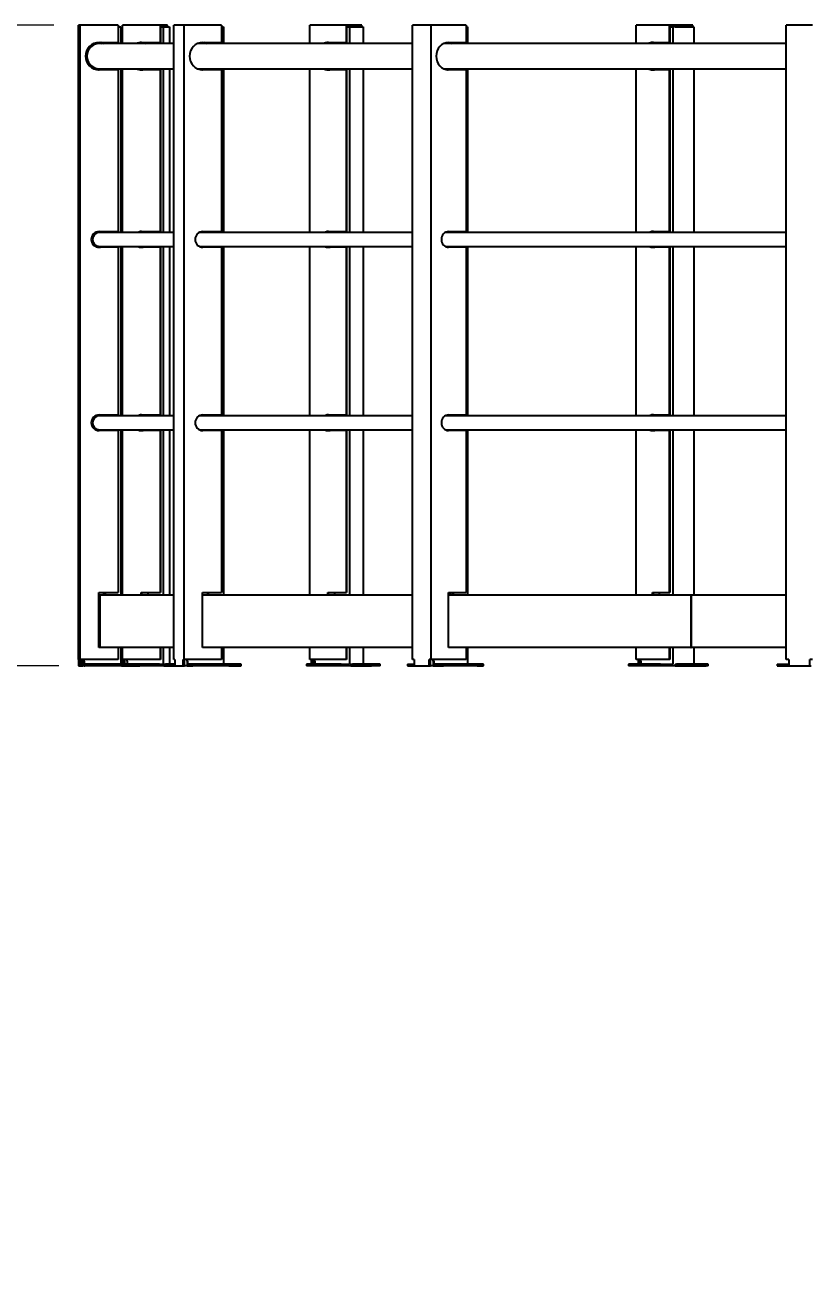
# Model space of a CAD drawing. Header units: millimetres. Extents: x 0 to 59400, y 0 to 42000.
# Drawn here: x 3836 to 5334, y 37360 to 39770 of the extents above; entities that cross this region are included whole.
import ezdxf

# ---------------------------------------------------------------- set-up
doc = ezdxf.new("R2010")
doc.units = ezdxf.units.MM
doc.header["$LTSCALE"] = 100
doc.layers.add('Dimension', color=7, linetype='Continuous', lineweight=18)
doc.layers.add('Visible', color=7, linetype='Continuous', lineweight=25)
doc.styles.add('Title', font='arial.ttf')
doc.dimstyles.new('Default - Method 2b', dxfattribs={"dimscale": 100, "dimtxt": 3, "dimasz": 2.5, "dimexe": 3, "dimexo": 0.5, "dimgap": 0.7, "dimtad": 0, "dimtoh": 1, "dimdec": 1, "dimrnd": 1e-08, "dimtxsty": 'Title', "dimcen": 0.09, "dimdle": 10, "dimclrd": 256, "dimclre": 256, "dimclrt": 7, "dimadec": 0, "dimazin": 2, "dimtfac": 0.833333, "dimtdec": 1, "dimtmove": 0, "dimatfit": 3, "dimfxl": 1, "dimtolj": 1, "dimlwd": -1, "dimlwe": -1, "dimarcsym": 0})

# ---------------------------------------------------------------- blocks, each defined once
blk = doc.blocks.new('*D29')
at = {"layer": 'Defpoints', "color": 0, "transparency": 16777216}
for p in [(3940.4, 39770.4), (3518.9, 38547.4), (3949.8, 38547.4)]:
    blk.add_point(p, dxfattribs=at)
at = {"layer": 'Dimension', "transparency": 16777216}
for p, q in [((3890.4, 39770.4), (3218.9, 39770.4)), ((3518.9, 39520.4), (3518.9, 38797.4)), ((3899.8, 38547.4), (3218.9, 38547.4)), ((3518.9, 38547.4), (3518.9, 38297.4))]:
    blk.add_line(p, q, dxfattribs=at)
for points in [[(3477.3, 39520.4), (3560.6, 39520.4), (3518.9, 39770.4)], [(3477.3, 38797.4), (3560.6, 38797.4), (3518.9, 38547.4)]]:
    blk.add_solid(points, dxfattribs=at)
at = {"layer": 'Dimension', "color": 7, "transparency": 16777216, "insert": (3672.2, 37359.7), "char_height": 300, "attachment_point": 7, "rotation": 90, "style": 'Title'}
blk.add_mtext('\\A1;1223', dxfattribs=at)

msp = doc.modelspace()

# ---------------------------------------------------------------- linework, layer by layer
at = {"layer": 'Visible'}
for p, q in [((3940.41, 39770.38), (3937.38, 39770.38)), ((3937.38, 38559.38), (3937.38, 39770.38)), ((4013.37, 39770.38), (3940.41, 39770.38)), ((3940.41, 38559.38), (3940.41, 39770.38)), ((4013.37, 39770.38), (4013.37, 39737.38)), ((4013.37, 39767.38), (4018.2, 39767.38)), ((4018.2, 39767.38), (4018.2, 39735.53)), ((4093.62, 39770.38), (4021.46, 39770.38)), ((4021.46, 39735.53), (4021.46, 39770.38)), ((4107.28, 39770.38), (4093.62, 39770.38)), ((4093.62, 39770.38), (4093.62, 39737.38)), ((4094.07, 39767.38), (4094.07, 39737.38)), ((4094.38, 39767.38), (4094.07, 39767.38)), ((4094.38, 39767.38), (4099.32, 39767.38)), ((4099.32, 39767.38), (4099.32, 39735.53)), ((4100.69, 39767.38), (4099.32, 39767.38)), ((4100.69, 39767.38), (4110.1, 39767.38)), ((4107.28, 39767.38), (4107.28, 39770.38)), ((4110.1, 39767.38), (4111.46, 39767.38)), ((4111.46, 39767.38), (4111.46, 39735.53)), ((4139.04, 39770.38), (4119.43, 39770.38)), ((4119.43, 38559.38), (4119.43, 39770.38)), ((4210.29, 39770.38), (4139.04, 39770.38)), ((4139.04, 38559.38), (4139.04, 39770.38)), ((4210.29, 39770.38), (4210.29, 39737.38)), ((4210.29, 39767.38), (4214.08, 39767.38)), ((4214.08, 39767.38), (4214.08, 39735.53)), ((4448.27, 39770.38), (4379.41, 39770.38)), ((4379.41, 39735.53), (4379.41, 39770.38)), ((4478.15, 39770.38), (4448.27, 39770.38)), ((4448.27, 39770.38), (4448.27, 39737.38)), ((4449.26, 39767.38), (4449.26, 39737.38)), ((4449.93, 39767.38), (4449.26, 39767.38)), ((4449.93, 39767.38), (4454.64, 39767.38)), ((4454.64, 39767.38), (4454.64, 39735.53)), ((4457.63, 39767.38), (4454.64, 39767.38)), ((4457.63, 39767.38), (4478.22, 39767.38)), ((4478.15, 39767.38), (4478.15, 39770.38)), ((4478.22, 39767.38), (4481.2, 39767.38)), ((4481.2, 39767.38), (4481.2, 39735.53)), ((4610.51, 39770.38), (4574.99, 39770.38)), ((4574.99, 38559.38), (4574.99, 39770.38)), ((4677.58, 39770.38), (4610.51, 39770.38)), ((4610.51, 38559.38), (4610.51, 39770.38)), ((4677.58, 39770.38), (4677.58, 39737.38)), ((4677.58, 39767.38), (4680.2, 39767.38)), ((4680.2, 39767.38), (4680.2, 39735.53)), ((5065.08, 39770.38), (5001.89, 39770.38)), ((5001.89, 39735.53), (5001.89, 39770.38)), ((5110.15, 39770.38), (5065.08, 39770.38)), ((5065.08, 39770.38), (5065.08, 39737.38)), ((5066.58, 39767.38), (5066.58, 39737.38)), ((5067.58, 39767.38), (5066.58, 39767.38)), ((5067.58, 39767.38), (5071.91, 39767.38)), ((5071.91, 39767.38), (5071.91, 39735.53)), ((5076.42, 39767.38), (5071.91, 39767.38)), ((5076.42, 39767.38), (5107.46, 39767.38)), ((5107.46, 39767.38), (5111.97, 39767.38)), ((5110.15, 39767.38), (5110.15, 39770.38)), ((5111.97, 39767.38), (5111.97, 39735.53)), ((5338.53, 39770.38), (5288.33, 39770.38)), ((5288.33, 38559.38), (5288.33, 39770.38)), ((3977.34, 39735.53), (3970.8, 39735.53)), ((3976.89, 39737.38), (4013.37, 39737.38)), ((3977.63, 39735.53), (3977.34, 39735.53)), ((4119.43, 39735.53), (3977.63, 39735.53)), ((3982.2, 39735.53), (3978.99, 39737.38)), ((3979.09, 39737.38), (3982.3, 39735.53)), ((3984.79, 39735.53), (3981.58, 39737.38)), ((3981.68, 39737.38), (3984.89, 39735.53)), ((4057.54, 39737.38), (4093.62, 39737.38)), ((4063.21, 39737.38), (4066.38, 39735.53)), ((4093.62, 39737.38), (4094.07, 39737.38)), ((4574.99, 39735.53), (4165.26, 39735.53)), ((4174.66, 39737.38), (4210.29, 39737.38)), ((4180.9, 39735.53), (4177.77, 39737.38)), ((4178.42, 39737.38), (4181.55, 39735.53)), ((4411.12, 39737.08), (4411.12, 39735.53)), ((4413.84, 39737.38), (4448.27, 39737.38)), ((4420.18, 39737.38), (4423.21, 39735.53)), ((4448.27, 39737.38), (4449.26, 39737.38)), ((5288.33, 39735.53), (4635.19, 39735.53)), ((4644.04, 39737.38), (4677.58, 39737.38)), ((4648.39, 39735.53), (4645.45, 39737.38)), ((4646.63, 39737.38), (4649.58, 39735.53)), ((4647.06, 39735.53), (4647.06, 39736.37)), ((5033.49, 39737.38), (5065.08, 39737.38)), ((5040.29, 39737.38), (5043.06, 39735.53)), ((5065.08, 39737.38), (5066.58, 39737.38)), ((3970.8, 39687.23), (3977.34, 39687.23)), ((4013.37, 39685.38), (3976.89, 39685.38)), ((3977.34, 39687.23), (3977.63, 39687.23)), ((3977.63, 39687.23), (4119.43, 39687.23)), ((4013.37, 39685.38), (4013.37, 39376.38)), ((4018.2, 39687.23), (4018.2, 39374.83)), ((4021.46, 39374.83), (4021.46, 39687.23)), ((4093.62, 39685.38), (4057.54, 39685.38)), ((4093.62, 39685.38), (4093.62, 39376.38)), ((4094.07, 39685.38), (4093.62, 39685.38)), ((4094.07, 39685.38), (4094.07, 39376.38)), ((4099.32, 39687.23), (4099.32, 39374.83)), ((4111.46, 39687.23), (4111.46, 39374.83)), ((4165.26, 39687.23), (4574.99, 39687.23)), ((4210.29, 39685.38), (4174.66, 39685.38)), ((4210.29, 39685.38), (4210.29, 39376.38)), ((4214.08, 39687.23), (4214.08, 39374.83)), ((4379.41, 39374.83), (4379.41, 39687.23)), ((4411.12, 39687.23), (4411.12, 39685.68)), ((4448.27, 39685.38), (4413.84, 39685.38)), ((4414.18, 39687.23), (4414.18, 39685.39)), ((4448.27, 39685.38), (4448.27, 39376.38)), ((4449.26, 39685.38), (4448.27, 39685.38)), ((4449.26, 39685.38), (4449.26, 39376.38)), ((4454.64, 39687.23), (4454.64, 39374.83)), ((4481.2, 39687.23), (4481.2, 39374.83)), ((4635.19, 39687.23), (5288.33, 39687.23)), ((4677.58, 39685.38), (4644.04, 39685.38)), ((4647.06, 39686.88), (4647.06, 39687.23)), ((4677.58, 39685.38), (4677.58, 39376.38)), ((4680.2, 39687.23), (4680.2, 39374.83)), ((5001.89, 39374.83), (5001.89, 39687.23)), ((5065.08, 39685.38), (5033.49, 39685.38)), ((5065.08, 39685.38), (5065.08, 39376.38)), ((5066.58, 39685.38), (5065.08, 39685.38)), ((5066.58, 39685.38), (5066.58, 39376.38)), ((5071.91, 39687.23), (5071.91, 39374.83)), ((5111.97, 39687.23), (5111.97, 39374.83)), ((3977.34, 39374.83), (3970.8, 39374.83)), ((3978.73, 39374.83), (3976.08, 39376.36)), ((3976.18, 39376.36), (3978.83, 39374.83)), ((3976.89, 39376.38), (4013.37, 39376.38)), ((3977.63, 39374.83), (3977.34, 39374.83)), ((4119.43, 39374.83), (3977.63, 39374.83)), ((3981.32, 39374.83), (3978.64, 39376.38)), ((3978.74, 39376.38), (3981.42, 39374.83)), ((4057.54, 39376.38), (4093.62, 39376.38)), ((4060.3, 39376.38), (4062.95, 39374.83)), ((4093.62, 39376.38), (4094.07, 39376.38)), ((4574.99, 39374.83), (4168.18, 39374.83)), ((4174.66, 39376.38), (4210.29, 39376.38)), ((4177.51, 39374.83), (4174.89, 39376.38)), ((4175.55, 39376.38), (4178.17, 39374.83)), ((4411.12, 39375.85), (4411.12, 39374.83)), ((4413.84, 39376.38), (4448.27, 39376.38)), ((4417.4, 39376.38), (4419.94, 39374.83)), ((4448.27, 39376.38), (4449.26, 39376.38)), ((5288.33, 39374.83), (4637.94, 39374.83)), ((4645.21, 39374.83), (4642.83, 39376.32)), ((4643.93, 39376.38), (4646.39, 39374.83)), ((4644.04, 39376.38), (4677.58, 39376.38)), ((5033.49, 39376.38), (5065.08, 39376.38)), ((5037.74, 39376.38), (5040.06, 39374.83)), ((5065.08, 39376.38), (5066.58, 39376.38)), ((3970.8, 39347.93), (3977.34, 39347.93)), ((4013.37, 39346.38), (3976.89, 39346.38)), ((3977.34, 39347.93), (3977.63, 39347.93)), ((3977.63, 39347.93), (4119.43, 39347.93)), ((4013.37, 39346.38), (4013.37, 39026.38)), ((4018.2, 39347.93), (4018.2, 39024.83)), ((4021.46, 39024.83), (4021.46, 39347.93)), ((4093.62, 39346.38), (4057.54, 39346.38)), ((4093.62, 39346.38), (4093.62, 39026.38)), ((4094.07, 39346.38), (4093.62, 39346.38)), ((4094.07, 39346.38), (4094.07, 39026.38)), ((4099.32, 39347.93), (4099.32, 39024.83)), ((4111.46, 39347.93), (4111.46, 39024.83)), ((4168.18, 39347.93), (4574.99, 39347.93)), ((4210.29, 39346.38), (4174.66, 39346.38)), ((4210.29, 39346.38), (4210.29, 39026.38)), ((4214.08, 39347.93), (4214.08, 39024.83)), ((4379.41, 39024.83), (4379.41, 39347.93)), ((4411.12, 39347.93), (4411.12, 39346.9)), ((4448.27, 39346.38), (4413.84, 39346.38)), ((4414.18, 39347.93), (4414.18, 39346.4)), ((4448.27, 39346.38), (4448.27, 39026.38)), ((4449.26, 39346.38), (4448.27, 39346.38)), ((4449.26, 39346.38), (4449.26, 39026.38)), ((4454.64, 39347.93), (4454.64, 39024.83)), ((4481.2, 39347.93), (4481.2, 39024.83)), ((4637.94, 39347.93), (5288.33, 39347.93)), ((4677.58, 39346.38), (4644.04, 39346.38)), ((4677.58, 39346.38), (4677.58, 39026.38)), ((4680.2, 39347.93), (4680.2, 39024.83)), ((5001.89, 39024.83), (5001.89, 39347.93)), ((5065.08, 39346.38), (5033.49, 39346.38)), ((5065.08, 39346.38), (5065.08, 39026.38)), ((5066.58, 39346.38), (5065.08, 39346.38)), ((5066.58, 39346.38), (5066.58, 39026.38)), ((5071.91, 39347.93), (5071.91, 39024.83)), ((5111.97, 39347.93), (5111.97, 39024.83)), ((3977.34, 39024.83), (3970.8, 39024.83)), ((3978.73, 39024.83), (3976.08, 39026.36)), ((3976.18, 39026.36), (3978.83, 39024.83)), ((3976.89, 39026.38), (4013.37, 39026.38)), ((3977.63, 39024.83), (3977.34, 39024.83)), ((4119.43, 39024.83), (3977.63, 39024.83)), ((3981.32, 39024.83), (3978.64, 39026.38)), ((3978.74, 39026.38), (3981.42, 39024.83)), ((4057.54, 39026.38), (4093.62, 39026.38)), ((4060.3, 39026.38), (4062.95, 39024.83)), ((4093.62, 39026.38), (4094.07, 39026.38)), ((4574.99, 39024.83), (4168.18, 39024.83)), ((4174.66, 39026.38), (4210.29, 39026.38)), ((4177.51, 39024.83), (4174.89, 39026.38)), ((4175.55, 39026.38), (4178.17, 39024.83)), ((4411.12, 39025.85), (4411.12, 39024.83)), ((4413.84, 39026.38), (4448.27, 39026.38)), ((4417.4, 39026.38), (4419.94, 39024.83)), ((4448.27, 39026.38), (4449.26, 39026.38)), ((5288.33, 39024.83), (4637.94, 39024.83)), ((4645.21, 39024.83), (4642.83, 39026.32)), ((4643.93, 39026.38), (4646.39, 39024.83)), ((4644.04, 39026.38), (4677.58, 39026.38)), ((5033.49, 39026.38), (5065.08, 39026.38)), ((5037.74, 39026.38), (5040.06, 39024.83)), ((5065.08, 39026.38), (5066.58, 39026.38)), ((3970.8, 38997.93), (3977.34, 38997.93)), ((4013.37, 38996.38), (3976.89, 38996.38)), ((3977.34, 38997.93), (3977.63, 38997.93)), ((3977.63, 38997.93), (4119.43, 38997.93)), ((4013.37, 38996.38), (4013.37, 38687.38)), ((4018.2, 38997.93), (4018.2, 38682.38)), ((4021.46, 38682.38), (4021.46, 38997.93)), ((4093.62, 38996.38), (4057.54, 38996.38)), ((4093.62, 38996.38), (4093.62, 38687.38)), ((4094.07, 38996.38), (4093.62, 38996.38)), ((4094.07, 38996.38), (4094.07, 38687.38)), ((4099.32, 38997.93), (4099.32, 38682.38)), ((4111.46, 38997.93), (4111.46, 38682.38)), ((4168.18, 38997.93), (4574.99, 38997.93)), ((4210.29, 38996.38), (4174.66, 38996.38)), ((4210.29, 38996.38), (4210.29, 38687.38)), ((4214.08, 38997.93), (4214.08, 38682.38)), ((4379.41, 38682.38), (4379.41, 38997.93)), ((4411.12, 38997.93), (4411.12, 38996.9)), ((4448.27, 38996.38), (4413.84, 38996.38)), ((4414.18, 38997.93), (4414.18, 38996.4)), ((4448.27, 38996.38), (4448.27, 38687.38)), ((4449.26, 38996.38), (4448.27, 38996.38)), ((4449.26, 38996.38), (4449.26, 38687.38)), ((4454.64, 38997.93), (4454.64, 38682.38)), ((4481.2, 38997.93), (4481.2, 38682.38)), ((4637.94, 38997.93), (5288.33, 38997.93)), ((4677.58, 38996.38), (4644.04, 38996.38)), ((4677.58, 38996.38), (4677.58, 38687.38)), ((4680.2, 38997.93), (4680.2, 38682.38)), ((5001.89, 38682.38), (5001.89, 38997.93)), ((5065.08, 38996.38), (5033.49, 38996.38)), ((5065.08, 38996.38), (5065.08, 38687.38)), ((5066.58, 38996.38), (5065.08, 38996.38)), ((5066.58, 38996.38), (5066.58, 38687.38)), ((5071.91, 38997.93), (5071.91, 38682.38)), ((5111.97, 38997.93), (5111.97, 38682.38)), ((3976.39, 38582.38), (3976.39, 38687.38)), ((3976.39, 38687.38), (4013.37, 38687.38)), ((3978.08, 38682.38), (3976.39, 38682.38)), ((3978.08, 38682.38), (3978.08, 38582.38)), ((3978.13, 38682.38), (3978.08, 38682.38)), ((3978.13, 38682.38), (3978.13, 38582.38)), ((4119.43, 38682.38), (3978.13, 38682.38)), ((3985.52, 38682.38), (3985.52, 38687.38)), ((3985.62, 38687.38), (3985.62, 38682.38)), ((3988.11, 38682.38), (3988.11, 38687.38)), ((3988.21, 38687.38), (3988.21, 38682.38)), ((4057.05, 38682.38), (4057.05, 38687.38)), ((4057.05, 38687.38), (4093.62, 38687.38)), ((4057.5, 38687.38), (4057.5, 38682.38)), ((4069.67, 38687.38), (4069.67, 38682.38)), ((4093.62, 38687.38), (4094.07, 38687.38)), ((4174.18, 38582.38), (4174.18, 38687.38)), ((4174.18, 38687.38), (4210.29, 38687.38)), ((4574.99, 38682.38), (4174.18, 38682.38)), ((4184.14, 38682.38), (4184.14, 38687.38)), ((4184.8, 38687.38), (4184.8, 38682.38)), ((4413.37, 38682.38), (4413.37, 38687.38)), ((4413.37, 38687.38), (4448.27, 38687.38)), ((4414.36, 38687.38), (4414.36, 38682.38)), ((4426.35, 38687.38), (4426.35, 38682.38)), ((4448.27, 38687.38), (4449.26, 38687.38)), ((4643.58, 38582.38), (4643.58, 38687.38)), ((4643.58, 38687.38), (4677.58, 38687.38)), ((5106.39, 38682.38), (4643.58, 38682.38)), ((4647.06, 38682.38), (4647.06, 38687.38)), ((4651.45, 38682.38), (4651.45, 38687.38)), ((4652.64, 38687.38), (4652.64, 38682.38)), ((5033.05, 38682.38), (5033.05, 38687.38)), ((5033.05, 38687.38), (5065.08, 38687.38)), ((5034.56, 38687.38), (5034.56, 38682.38)), ((5045.94, 38687.38), (5045.94, 38682.38)), ((5065.08, 38687.38), (5066.58, 38687.38)), ((5106.39, 38682.38), (5106.39, 38582.38)), ((5107.04, 38682.38), (5106.39, 38682.38)), ((5107.04, 38682.38), (5107.04, 38582.38)), ((5288.33, 38682.38), (5107.04, 38682.38)), ((3977.51, 38582.38), (3976.39, 38582.38)), ((3978.08, 38582.38), (3977.51, 38582.38)), ((3978.08, 38582.38), (3978.13, 38582.38)), ((4119.43, 38582.38), (3978.13, 38582.38)), ((4013.37, 38582.38), (4013.37, 38559.38)), ((4018.2, 38582.38), (4018.2, 38550.38)), ((4021.46, 38559.38), (4021.46, 38582.38)), ((4093.62, 38582.38), (4093.62, 38559.38)), ((4094.07, 38582.38), (4094.07, 38559.38)), ((4099.32, 38582.38), (4099.32, 38550.38)), ((4111.46, 38582.38), (4111.46, 38550.39)), ((4175.27, 38582.38), (4174.18, 38582.38)), ((4574.99, 38582.38), (4175.27, 38582.38)), ((4210.29, 38582.38), (4210.29, 38559.38)), ((4214.08, 38582.38), (4214.08, 38550.38)), ((4379.41, 38559.38), (4379.41, 38582.38)), ((4448.27, 38582.38), (4448.27, 38559.38)), ((4449.26, 38582.38), (4449.26, 38559.38)), ((4454.64, 38582.38), (4454.64, 38550.38)), ((4481.2, 38582.38), (4481.2, 38550.39)), ((4644.62, 38582.38), (4643.58, 38582.38)), ((5106.39, 38582.38), (4644.62, 38582.38)), ((4677.58, 38582.38), (4677.58, 38559.38)), ((4680.2, 38582.38), (4680.2, 38550.38)), ((5001.89, 38559.38), (5001.89, 38582.38)), ((5065.08, 38582.38), (5065.08, 38559.38)), ((5066.58, 38582.38), (5066.58, 38559.38)), ((5071.91, 38582.38), (5071.91, 38550.38)), ((5106.39, 38582.38), (5107.04, 38582.38)), ((5288.33, 38582.38), (5107.04, 38582.38)), ((5111.97, 38582.38), (5111.97, 38550.39)), ((3937.68, 38559.38), (3937.38, 38559.38)), ((3937.68, 38559.38), (3937.68, 38547.38)), ((3937.68, 38547.38), (3940.11, 38547.38)), ((3940.41, 38559.38), (3940.11, 38559.38)), ((3940.11, 38547.38), (3940.11, 38559.38)), ((3940.11, 38547.38), (3943.11, 38547.38)), ((3949.4, 38559.38), (3940.41, 38559.38)), ((3943.11, 38547.38), (3943.11, 38559.38)), ((3943.96, 38550.38), (3945.34, 38550.38)), ((3943.96, 38550.38), (3943.96, 38547.38)), ((3943.96, 38547.38), (3945.34, 38547.38)), ((3945.34, 38550.38), (3945.55, 38550.38)), ((3945.34, 38547.38), (3945.65, 38547.38)), ((3945.55, 38559.38), (3945.55, 38556.38)), ((3945.55, 38556.38), (3945.55, 38550.38)), ((3945.65, 38556.38), (3945.65, 38559.38)), ((3945.65, 38556.38), (3945.65, 38547.38)), ((3948.14, 38547.38), (3945.65, 38547.38)), ((3948.14, 38556.38), (3948.14, 38559.38)), ((3948.14, 38556.38), (3948.14, 38547.38)), ((3948.14, 38547.38), (3948.44, 38547.38)), ((3948.24, 38556.38), (3948.24, 38559.38)), ((3948.24, 38556.38), (3948.24, 38550.38)), ((3948.24, 38550.38), (3948.44, 38550.38)), ((3949.82, 38550.38), (3948.44, 38550.38)), ((3948.44, 38547.38), (3949.82, 38547.38)), ((4013.37, 38559.38), (3949.4, 38559.38)), ((4019.78, 38550.38), (3949.82, 38550.38)), ((3949.82, 38550.38), (3949.82, 38547.38)), ((4019.78, 38547.38), (3949.82, 38547.38)), ((4018.2, 38550.39), (4020.89, 38550.39)), ((4019.78, 38547.38), (4019.78, 38550.38)), ((4019.78, 38547.39), (4020.89, 38547.39)), ((4054.87, 38550.39), (4020.89, 38550.39)), ((4020.89, 38547.39), (4054.87, 38547.39)), ((4030.36, 38559.38), (4021.46, 38559.38)), ((4022.83, 38550.39), (4022.83, 38559.38)), ((4022.83, 38547.38), (4022.83, 38547.39)), ((4022.83, 38547.38), (4023, 38547.38)), ((4023, 38547.39), (4023, 38547.38)), ((4092.19, 38547.38), (4023, 38547.38)), ((4025.8, 38550.39), (4025.8, 38559.38)), ((4030.13, 38556.38), (4030.13, 38559.38)), ((4030.13, 38556.38), (4030.13, 38550.39)), ((4093.62, 38559.38), (4030.36, 38559.38)), ((4054.87, 38547.39), (4054.87, 38550.39)), ((4092.19, 38550.38), (4054.87, 38550.38)), ((4092.19, 38550.38), (4099.32, 38550.38)), ((4092.19, 38547.38), (4092.19, 38550.38)), ((4100.69, 38547.38), (4092.19, 38547.38)), ((4094.07, 38559.38), (4093.62, 38559.38)), ((4100.69, 38550.39), (4100.69, 38547.39)), ((4100.69, 38550.39), (4103.65, 38550.39)), ((4100.69, 38547.39), (4100.69, 38547.38)), ((4100.69, 38547.39), (4103.65, 38547.39)), ((4107.13, 38547.38), (4100.69, 38547.38)), ((4121.39, 38550.39), (4103.65, 38550.39)), ((4103.65, 38547.39), (4118.09, 38547.39)), ((4107.13, 38547.39), (4107.13, 38547.38)), ((4110.1, 38547.38), (4107.13, 38547.38)), ((4110.1, 38547.39), (4110.1, 38547.38)), ((4110.1, 38547.38), (4118.09, 38547.38)), ((4118.09, 38550.38), (4121.39, 38550.38)), ((4118.09, 38550.38), (4118.09, 38547.38)), ((4118.09, 38547.38), (4121.39, 38547.38)), ((4121.39, 38559.38), (4119.43, 38559.38)), ((4121.39, 38559.38), (4121.39, 38547.38)), ((4121.39, 38547.38), (4137.08, 38547.38)), ((4139.04, 38559.38), (4137.08, 38559.38)), ((4137.08, 38547.38), (4137.08, 38559.38)), ((4137.08, 38547.38), (4140.01, 38547.38)), ((4147.83, 38559.38), (4139.04, 38559.38)), ((4140.01, 38547.38), (4140.01, 38559.38)), ((4145.11, 38547.38), (4140.01, 38547.38)), ((4145.11, 38556.38), (4145.11, 38559.38)), ((4145.11, 38556.38), (4145.11, 38547.38)), ((4145.11, 38547.38), (4147.07, 38547.38)), ((4145.76, 38556.38), (4145.76, 38559.38)), ((4145.76, 38556.38), (4145.76, 38550.38)), ((4145.76, 38550.38), (4147.07, 38550.38)), ((4156, 38550.38), (4147.07, 38550.38)), ((4147.07, 38547.38), (4156, 38547.38)), ((4210.29, 38559.38), (4147.83, 38559.38)), ((4224.32, 38550.38), (4156, 38550.38)), ((4156, 38550.38), (4156, 38547.38)), ((4224.32, 38547.38), (4156, 38547.38)), ((4214.08, 38550.39), (4215.04, 38550.39)), ((4248.23, 38550.39), (4215.04, 38550.39)), ((4224.32, 38547.38), (4224.32, 38550.38)), ((4224.32, 38547.39), (4248.23, 38547.39)), ((4248.23, 38547.39), (4248.23, 38550.39)), ((4439.04, 38550.38), (4373.01, 38550.38)), ((4373.01, 38550.38), (4373.01, 38547.38)), ((4439.04, 38547.38), (4373.01, 38547.38)), ((4387.9, 38559.38), (4379.41, 38559.38)), ((4382.4, 38550.38), (4382.4, 38559.38)), ((4385.23, 38550.38), (4385.23, 38559.38)), ((4448.27, 38559.38), (4387.9, 38559.38)), ((4388.61, 38556.38), (4388.61, 38559.38)), ((4388.61, 38556.38), (4388.61, 38550.38)), ((4439.04, 38550.38), (4454.64, 38550.38)), ((4439.04, 38547.38), (4439.04, 38550.38)), ((4457.63, 38547.38), (4439.04, 38547.38)), ((4449.26, 38559.38), (4448.27, 38559.38)), ((4457.63, 38550.39), (4457.63, 38547.39)), ((4457.63, 38550.39), (4460.46, 38550.39)), ((4457.63, 38547.39), (4457.63, 38547.38)), ((4457.63, 38547.39), (4460.46, 38547.39)), ((4475.39, 38547.38), (4457.63, 38547.38)), ((4492.53, 38550.39), (4460.46, 38550.39)), ((4460.46, 38547.39), (4492.53, 38547.39)), ((4475.39, 38547.39), (4475.39, 38547.38)), ((4478.22, 38547.38), (4475.39, 38547.38)), ((4478.22, 38547.39), (4478.22, 38547.38)), ((4478.22, 38547.38), (4496.81, 38547.38)), ((4513.12, 38550.39), (4492.53, 38550.39)), ((4492.53, 38547.39), (4492.53, 38550.39)), ((4513.12, 38547.39), (4492.53, 38547.39)), ((4496.81, 38547.38), (4496.81, 38547.39)), ((4513.12, 38547.39), (4513.12, 38550.39)), ((4565.76, 38550.38), (4578.54, 38550.38)), ((4565.76, 38550.38), (4565.76, 38547.38)), ((4565.76, 38547.38), (4578.54, 38547.38)), ((4578.54, 38559.38), (4574.99, 38559.38)), ((4578.54, 38559.38), (4578.54, 38547.38)), ((4578.54, 38547.38), (4606.95, 38547.38)), ((4610.51, 38559.38), (4606.95, 38559.38)), ((4606.95, 38547.38), (4606.95, 38559.38)), ((4606.95, 38547.38), (4609.71, 38547.38)), ((4609.71, 38547.38), (4609.71, 38559.38)), ((4614.7, 38547.38), (4609.71, 38547.38)), ((4618.78, 38559.38), (4610.51, 38559.38)), ((4614.7, 38556.38), (4614.7, 38559.38)), ((4614.7, 38556.38), (4614.7, 38547.38)), ((4614.7, 38547.38), (4618.25, 38547.38)), ((4615.88, 38556.38), (4615.88, 38559.38)), ((4615.88, 38556.38), (4615.88, 38550.38)), ((4615.88, 38550.38), (4618.25, 38550.38)), ((4634.43, 38550.38), (4618.25, 38550.38)), ((4618.25, 38547.38), (4634.43, 38547.38)), ((4677.58, 38559.38), (4618.78, 38559.38)), ((4698.75, 38550.38), (4634.43, 38550.38)), ((4634.43, 38550.38), (4634.43, 38547.38)), ((4698.75, 38547.38), (4634.43, 38547.38)), ((4710.65, 38550.39), (4680.2, 38550.39)), ((4698.75, 38547.38), (4698.75, 38550.38)), ((4698.75, 38547.39), (4710.65, 38547.39)), ((4710.65, 38547.39), (4710.65, 38550.39)), ((5048.38, 38550.38), (4987.79, 38550.38)), ((4987.79, 38550.38), (4987.79, 38547.38)), ((5048.38, 38547.38), (4987.79, 38547.38)), ((5009.68, 38559.38), (5001.89, 38559.38)), ((5006.4, 38550.38), (5006.4, 38559.38)), ((5008.99, 38550.38), (5008.99, 38559.38)), ((5065.08, 38559.38), (5009.68, 38559.38)), ((5011.32, 38556.38), (5011.32, 38559.38)), ((5011.32, 38556.38), (5011.32, 38550.38)), ((5048.38, 38550.38), (5071.91, 38550.38)), ((5048.38, 38547.38), (5048.38, 38550.38)), ((5076.42, 38547.38), (5048.38, 38547.38)), ((5066.58, 38559.38), (5065.08, 38559.38)), ((5076.42, 38550.39), (5076.42, 38547.39)), ((5076.42, 38550.39), (5079.02, 38550.39)), ((5076.42, 38547.39), (5076.42, 38547.38)), ((5076.42, 38547.39), (5079.02, 38547.39)), ((5104.87, 38547.38), (5076.42, 38547.38)), ((5108.45, 38550.39), (5079.02, 38550.39)), ((5079.02, 38547.39), (5108.45, 38547.39)), ((5104.87, 38547.39), (5104.87, 38547.38)), ((5107.46, 38547.38), (5104.87, 38547.38)), ((5107.46, 38547.39), (5107.46, 38547.38)), ((5107.46, 38547.38), (5135.5, 38547.38)), ((5139.49, 38550.39), (5108.45, 38550.39)), ((5108.45, 38547.39), (5108.45, 38550.39)), ((5139.49, 38547.39), (5108.45, 38547.39)), ((5135.5, 38547.38), (5135.5, 38547.39)), ((5139.49, 38547.39), (5139.49, 38550.39)), ((5271.55, 38550.38), (5293.35, 38550.38)), ((5271.55, 38550.38), (5271.55, 38547.38)), ((5271.55, 38547.38), (5293.35, 38547.38)), ((5293.35, 38559.38), (5288.33, 38559.38)), ((5293.35, 38559.38), (5293.35, 38547.38)), ((5293.35, 38547.38), (5333.51, 38547.38)), ((5338.53, 38559.38), (5333.51, 38559.38)), ((5333.51, 38547.38), (5333.51, 38559.38)), ((5333.51, 38547.38), (5336, 38547.38))]:
    msp.add_line(p, q, dxfattribs=at)
for centre, radius, start, end in [((3970.8, 39711.38), 24.15, 90, 100.91139), ((3970.8, 39711.38), 24.15, 259.08861, 270), ((3970.8, 39361.38), 13.45, 90, 92.4606), ((3970.8, 39361.38), 13.45, 267.5394, 270), ((3970.8, 39011.38), 13.45, 90, 92.4606), ((3970.8, 39011.38), 13.45, 267.5394, 270)]:
    msp.add_arc(centre, radius, start, end, dxfattribs=at)
for centre, major_axis, ratio, start_param, end_param in [((3976.89, 39711.38), (0, -26), 0.999434, 3.1415927, 6.2831853), ((3977.34, 39711.38), (0, -24.15), 0.9991901, 3.1356931, 6.2890848), ((3977.63, 39711.38), (0, -24.15), 0.9991548, 3.1415927, 6.2831853), ((4057.54, 39711.38), (0, 26), 0.9884127, 0, 0.3795103), ((4058, 39711.38), (0, 26), 0.9884127, 0, 0.3795103), ((4070.75, 39711.38), (0, 26), 0.9884127, 0.2443015, 0.3795103), ((4071.2, 39711.38), (0, 26), 0.9884127, 0.2569734, 0.3795103), ((4174.66, 39711.38), (0, -26), 0.9759685, 3.1415927, 6.2831853), ((4413.84, 39711.38), (0, 26), 0.9432851, 0, 0.3795103), ((4414.83, 39711.38), (0, 26), 0.9432851, 0, 0.3795103), ((4644.04, 39711.38), (0, -26), 0.9188261, 3.1415927, 6.2831853), ((5033.49, 39711.38), (0, 26), 0.8656082, 0, 0.3795103), ((5034.99, 39711.38), (0, 26), 0.8656082, 0, 0.3795103), ((3972.03, 39711.38), (0, -26), 0.999434, 0.0936194, 0.3795103), ((3972.13, 39711.38), (0, -26), 0.999434, 0.0916692, 0.3795103), ((3974.62, 39711.38), (0, -26), 0.999434, 0.0436539, 0.3795103), ((3974.72, 39711.38), (0, -26), 0.999434, 0.0417102, 0.3795103), ((4057.54, 39711.38), (0, -26), 0.9884127, 5.903675, 6.2831853), ((4058, 39711.38), (0, -26), 0.9884127, 5.903675, 6.2831853), ((4056.32, 39711.38), (0, -26), 0.9884127, 0.0325608, 0.3795103), ((4068.01, 39711.38), (0, -26), 0.9884127, 5.903675, 6.053777), ((4068.47, 39711.38), (0, -26), 0.9884127, 5.903675, 6.0446691), ((4070.75, 39711.38), (0, -26), 0.9884127, 5.903675, 5.9987357), ((4071.2, 39711.38), (0, -26), 0.9884127, 5.903675, 5.9894924), ((4170.97, 39711.38), (0, -26), 0.9759685, 0.0728764, 0.3795103), ((4171.62, 39711.38), (0, -26), 0.9759685, 0.0599664, 0.3795103), ((4413.84, 39711.38), (0, -26), 0.9432851, 5.903675, 6.2831853), ((4414.83, 39711.38), (0, -26), 0.9432851, 5.903675, 6.2831853), ((4413.61, 39711.38), (0, -26), 0.9432851, 0.0249278, 0.3795103), ((4639.05, 39711.38), (0, -26), 0.9188261, 0.1047343, 0.3795103), ((4640.23, 39711.38), (0, -26), 0.9188261, 0.0798472, 0.3795103), ((5033.49, 39711.38), (0, -26), 0.8656082, 5.903675, 6.2831853), ((5034.99, 39711.38), (0, -26), 0.8656082, 5.903675, 6.2831853), ((5035.76, 39711.38), (0, -26), 0.8656082, 5.903675, 6.2498063), ((5034.26, 39711.38), (0, -26), 0.8656082, 0.0162137, 0.3795103), ((3976.89, 39361.38), (0, -15), 0.999434, 3.1415927, 6.2831853), ((3977.34, 39361.38), (0, -13.45), 0.9991901, 3.1309997, 6.2937783), ((3977.63, 39361.38), (0, -13.45), 0.9991548, 3.1415927, 6.2831853), ((4057.54, 39361.38), (0, 15), 0.9884127, 0, 0.4586146), ((4058, 39361.38), (0, 15), 0.9884127, 0, 0.4586146), ((4174.66, 39361.38), (0, -15), 0.9759685, 3.1415927, 6.2831853), ((4413.84, 39361.38), (0, 15), 0.9432851, 0, 0.4586146), ((4414.83, 39361.38), (0, 15), 0.9432851, 0, 0.4586146), ((4644.04, 39361.38), (0, -15), 0.9188261, 3.1415927, 6.2831853), ((5033.49, 39361.38), (0, 15), 0.8656082, 0, 0.4586146), ((5034.99, 39361.38), (0, 15), 0.8656082, 0, 0.4586146), ((3972.03, 39361.38), (0, -15), 0.999434, 0.1627543, 0.4586146), ((3972.13, 39361.38), (0, -15), 0.999434, 0.1593442, 0.4586146), ((3974.62, 39361.38), (0, -15), 0.999434, 0.075715, 0.4586146), ((3974.72, 39361.38), (0, -15), 0.999434, 0.0723397, 0.4586146), ((4057.54, 39361.38), (0, -15), 0.9884127, 5.8245707, 6.2831853), ((4058, 39361.38), (0, -15), 0.9884127, 5.8245707, 6.2831853), ((4056.32, 39361.38), (0, -15), 0.9884127, 0.0564587, 0.4586146), ((4068.01, 39361.38), (0, 15), 0.9884127, 2.682978, 2.7364364), ((4068.47, 39361.38), (0, -15), 0.9884127, 5.8245707, 5.8612582), ((4170.97, 39361.38), (0, -15), 0.9759685, 0.1265447, 0.4586146), ((4171.62, 39361.38), (0, -15), 0.9759685, 0.1040673, 0.4586146), ((4413.84, 39361.38), (0, -15), 0.9432851, 5.8245707, 6.2831853), ((4414.83, 39361.38), (0, -15), 0.9432851, 5.8245707, 6.2831853), ((4413.61, 39361.38), (0, -15), 0.9432851, 0.0432172, 0.4586146), ((4639.05, 39361.38), (0, -15), 0.9188261, 0.1822144, 0.4586146), ((4640.23, 39361.38), (0, -15), 0.9188261, 0.1386991, 0.4586146), ((5033.49, 39361.38), (0, -15), 0.8656082, 5.8245707, 6.2831853), ((5034.99, 39361.38), (0, -15), 0.8656082, 5.8245707, 6.2831853), ((5035.76, 39361.38), (0, -15), 0.8656082, 5.8245707, 6.2253067), ((5034.26, 39361.38), (0, -15), 0.8656082, 0.0281062, 0.4586146), ((3976.89, 39011.38), (0, -15), 0.999434, 3.1415927, 6.2831853), ((3977.34, 39011.38), (0, -13.45), 0.9991901, 3.1309997, 6.2937783), ((3977.63, 39011.38), (0, -13.45), 0.9991548, 3.1415927, 6.2831853), ((4057.54, 39011.38), (0, 15), 0.9884127, 0, 0.4586146), ((4058, 39011.38), (0, 15), 0.9884127, 0, 0.4586146), ((4174.66, 39011.38), (0, -15), 0.9759685, 3.1415927, 6.2831853), ((4413.84, 39011.38), (0, 15), 0.9432851, 0, 0.4586146), ((4414.83, 39011.38), (0, 15), 0.9432851, 0, 0.4586146), ((4644.04, 39011.38), (0, -15), 0.9188261, 3.1415927, 6.2831853), ((5033.49, 39011.38), (0, 15), 0.8656082, 0, 0.4586146), ((5034.99, 39011.38), (0, 15), 0.8656082, 0, 0.4586146), ((3972.03, 39011.38), (0, -15), 0.999434, 0.1627543, 0.4586146), ((3972.13, 39011.38), (0, -15), 0.999434, 0.1593442, 0.4586146), ((3974.62, 39011.38), (0, -15), 0.999434, 0.075715, 0.4586146), ((3974.72, 39011.38), (0, -15), 0.999434, 0.0723397, 0.4586146), ((4057.54, 39011.38), (0, -15), 0.9884127, 5.8245707, 6.2831853), ((4058, 39011.38), (0, -15), 0.9884127, 5.8245707, 6.2831853), ((4056.32, 39011.38), (0, -15), 0.9884127, 0.0564587, 0.4586146), ((4068.01, 39011.38), (0, 15), 0.9884127, 2.682978, 2.7364364), ((4068.47, 39011.38), (0, -15), 0.9884127, 5.8245707, 5.8612582), ((4170.97, 39011.38), (0, -15), 0.9759685, 0.1265447, 0.4586146), ((4171.62, 39011.38), (0, -15), 0.9759685, 0.1040673, 0.4586146), ((4413.84, 39011.38), (0, -15), 0.9432851, 5.8245707, 6.2831853), ((4414.83, 39011.38), (0, -15), 0.9432851, 5.8245707, 6.2831853), ((4413.61, 39011.38), (0, -15), 0.9432851, 0.0432172, 0.4586146), ((4639.05, 39011.38), (0, -15), 0.9188261, 0.1822144, 0.4586146), ((4640.23, 39011.38), (0, -15), 0.9188261, 0.1386991, 0.4586146), ((5033.49, 39011.38), (0, -15), 0.8656082, 5.8245707, 6.2831853), ((5034.99, 39011.38), (0, -15), 0.8656082, 5.8245707, 6.2831853), ((5035.76, 39011.38), (0, -15), 0.8656082, 5.8245707, 6.2253067), ((5034.26, 39011.38), (0, -15), 0.8656082, 0.0281062, 0.4586146)]:
    msp.add_ellipse(centre, major_axis=major_axis, ratio=ratio, start_param=start_param, end_param=end_param, dxfattribs=at)

# ---------------------------------------------------------------- dimensions: what is measured, and where the dimension line sits
at = {"layer": 'Dimension'}
dim = msp.add_linear_dim(base=(3518.93, 38547.38), p1=(3940.41, 39770.38), p2=(3949.82, 38547.38), angle=90, dimstyle='Default - Method 2b', override={"dimgap": 0.7, "dimtoh": 0, "dimdec": 1, "dimtol": 0, "dimlim": 0, "dimtp": 0, "dimtm": 0, "dimtdec": 1, "dimtofl": 0, "dimatfit": 2}, dxfattribs=at)
dim.commit()
dim.dimension.update_dxf_attribs({"geometry": '*D29', "text_midpoint": (3518.93, 37793.55), "dimtype": 160})

doc.saveas('drawing.dxf')
